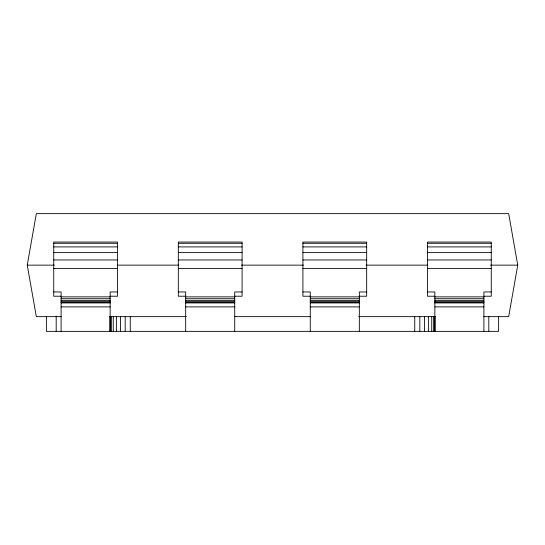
<?xml version="1.0" encoding="UTF-8"?>
<svg xmlns="http://www.w3.org/2000/svg" width="545" height="545" viewBox="0 0 545 545"><rect width="100%" height="100%" fill="white"/><g stroke="black" fill="none" stroke-linecap="round" stroke-linejoin="round"><path stroke-width="0.82" d="M61.285 316.645L36.331 316.645L27.25 265.142L36.331 213.64L508.669 213.64L517.75 265.142L508.669 316.645L483.715 316.645M53.737 243.295L117.502 243.295M178.324 243.295L242.089 243.295M302.911 243.295L366.676 243.295M427.498 243.295L491.263 243.295M53.737 246.905L117.502 246.905M178.324 246.905L242.089 246.905M302.911 246.905L366.676 246.905M427.498 246.905L491.263 246.905M53.737 252.608L117.502 252.608M178.324 252.608L242.089 252.608M302.911 252.608L366.676 252.608M427.498 252.608L491.263 252.608M53.737 259.965L117.502 259.965M178.324 259.965L242.089 259.965M302.911 259.965L366.676 259.965M427.498 259.965L491.263 259.965M27.25 265.142L54.323 265.142M117.781 265.142L178.889 265.142M241.524 265.142L303.476 265.142M366.111 265.142L427.219 265.142M490.677 265.142L517.75 265.142M53.737 268.406L117.502 268.406M178.324 268.406L242.089 268.406M302.911 268.406L366.676 268.406M427.498 268.406L491.263 268.406M53.737 291.963L61.095 291.963L61.095 331.36M117.502 291.963L110.145 291.963L110.145 331.36M178.324 291.963L185.681 291.963L185.681 331.36M242.089 291.963L234.732 291.963L234.732 331.36M302.911 291.963L310.269 291.963L310.269 331.36M366.676 291.963L359.319 291.963L359.319 331.36M427.498 291.963L434.856 291.963L434.856 331.36M491.263 291.963L483.906 291.963L483.906 331.36M61.095 296.221L53.737 296.221L53.737 242.062L117.502 242.062L117.502 296.221L110.145 296.221M185.681 296.221L178.324 296.221L178.324 242.062L242.089 242.062L242.089 296.221L234.732 296.221M310.269 296.221L302.911 296.221L302.911 242.062L366.676 242.062L366.676 296.221L359.319 296.221M434.856 296.221L427.498 296.221L427.498 242.062L491.263 242.062L491.263 296.221L483.906 296.221M61.095 296.868L110.145 296.868M185.681 296.868L234.732 296.868M310.269 296.868L359.319 296.868M434.856 296.868L483.906 296.868M61.095 298.728L110.145 298.728M185.681 298.728L234.732 298.728M310.269 298.728L359.319 298.728M434.856 298.728L483.906 298.728M61.095 300.363L110.145 300.363M185.681 300.363L234.732 300.363M310.269 300.363L359.319 300.363M434.856 300.363L483.906 300.363M61.095 301.664L110.145 301.664M185.681 301.664L234.732 301.664M310.269 301.664L359.319 301.664M434.856 301.664L483.906 301.664M61.095 302.543L110.145 302.543M185.681 302.543L234.732 302.543M310.269 302.543L359.319 302.543M434.856 302.543L483.906 302.543M61.095 302.931L110.145 302.931M185.681 302.931L234.732 302.931M310.269 302.931L359.319 302.931M434.856 302.931L483.906 302.931M61.095 306.896L110.145 306.896M185.681 306.896L234.732 306.896M310.269 306.896L359.319 306.896M434.856 306.896L483.906 306.896M109.525 316.645L186.301 316.645M234.629 316.645L310.371 316.645M358.699 316.645L435.475 316.645M498.62 316.223L498.62 331.36L46.38 331.36L46.38 316.223M488.81 316.223L488.81 331.36M435.033 316.645L435.033 331.36M434.365 316.645L434.365 331.36M433.697 316.645L433.697 331.36M431.735 316.645L431.735 331.36M428.615 316.645L428.615 331.36M424.555 316.645L424.555 331.36M419.82 316.645L419.82 331.36M414.745 316.645L414.745 331.36M130.255 316.645L130.255 331.36M125.18 316.645L125.18 331.36M120.445 316.645L120.445 331.36M116.385 316.645L116.385 331.36M113.265 316.645L113.265 331.36M111.303 316.645L111.303 331.36M110.635 316.645L110.635 331.36M109.967 316.645L109.967 331.36M56.19 316.223L56.19 331.36"/></g></svg>
